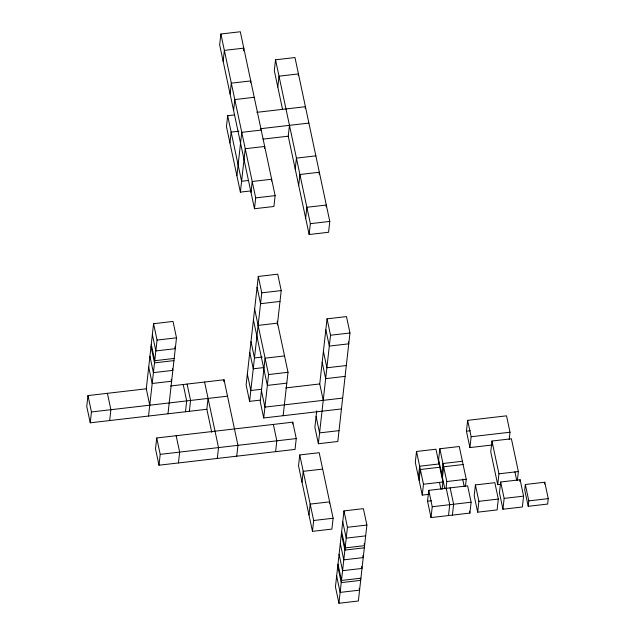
<?xml version="1.0" encoding="UTF-8"?>
<svg xmlns="http://www.w3.org/2000/svg" width="635" height="635" viewBox="0 0 635 635"><rect width="100%" height="100%" fill="white"/><g stroke="black" fill="none" stroke-linecap="round" stroke-linejoin="round"><path stroke-width="0.95" d="M167.981 413.79L176.498 337.828L173.014 321.437L153.583 323.699L146.28 388.803L87.963 395.573L86.749 406.424L90.234 422.815L206.851 409.273L208.066 398.423M90.234 422.815L91.448 411.964L87.963 395.573M109.664 420.553L110.887 409.702L107.402 393.319M148.542 416.044L157.059 340.082L153.583 323.699M156.726 437.967L155.504 448.818L158.988 465.209L295.045 449.413L296.259 438.563L292.783 422.172L156.726 437.967L160.203 454.358L158.988 465.209M220.877 34.004L219.654 44.855L254.476 208.732L273.915 206.478L275.13 195.628L240.308 31.75L220.877 34.004L255.691 197.882L254.476 208.732M223.139 61.246L224.353 50.395L243.792 48.141L243.491 50.848M178.427 462.947L179.641 452.096L176.157 435.713M185.476 411.758L186.69 400.907L183.205 384.516M189.357 411.305L190.579 400.455L187.095 384.064M234.474 114.935L227.671 115.721L226.449 126.571L240.379 192.127L251.071 190.881M230.1 94.02L231.323 83.169L250.754 80.915L250.555 82.725M229.933 142.962L231.148 132.112L238.927 131.207M233.585 110.411L234.799 99.56L254.238 97.298M236.895 175.736L241.768 132.334L261.199 130.08M240.379 192.127L245.245 148.717L264.684 146.463L264.485 148.273M223.822 381.587L224.028 379.778L170.569 385.985M217.297 458.438L218.511 447.588L204.589 382.032M250.992 192.349L252.214 181.499L271.645 179.237L271.447 181.046M289.465 125.341L288.242 136.192L309.134 234.521L328.573 232.267L329.787 221.417L294.973 57.539L275.534 59.793L274.312 70.644L282.512 109.204M277.797 87.035L279.011 76.176L298.45 73.922L298.252 75.732M236.736 456.184L237.95 445.333L224.028 379.778M277.36 324.945L281.218 290.584L277.733 274.193L258.294 276.455L246.126 384.969L249.603 401.352L260.294 400.113M249.603 401.352L261.779 292.838L258.294 276.455M341.447 408.94L263.708 417.965L268.573 374.555L254.643 309.007M295.212 168.966L296.426 158.115L315.865 155.861M305.213 108.506L305.419 106.696L256.826 112.339M298.688 185.357L299.91 174.506L319.341 172.252L319.143 174.061M275.606 451.668L276.828 440.817L273.344 424.426M283.139 415.703L288.012 372.3L277.154 321.207M305.657 218.13L306.872 207.28L326.311 205.026L326.104 206.835M309.134 234.521L310.356 223.671L275.534 59.793M292.576 423.982L292.783 422.172M299.744 454.946L298.529 465.804L312.46 531.352L331.891 529.098L333.113 518.247L319.183 452.692L299.744 454.946L313.674 520.502L312.46 531.352M302.006 482.187L303.228 471.337L322.667 469.082M316.73 410.845L314.881 427.363L318.365 443.746L337.796 441.492L349.972 332.978L346.488 316.587L327.049 318.849L319.746 383.953L323.231 400.344M308.975 514.961L310.19 504.111L329.628 501.856L329.422 503.666M318.365 443.746L330.533 335.232L327.049 318.849M343.964 510.905L335.439 586.859L338.923 603.25L358.362 600.996L366.879 525.034L363.395 508.643L343.964 510.905L347.44 527.288L338.923 603.25M442.103 489.22L442.912 481.989L435.951 449.215L416.512 451.469L415.298 462.32L422.259 495.094L429.062 494.308M418.425 477.068L419.648 466.217L439.087 463.963M419.124 480.346L420.346 469.495L439.777 467.241M422.259 495.094L423.474 484.243L416.512 451.469M427.538 501.198L428.76 490.347L467.63 485.839L471.114 502.221L469.892 513.08L431.022 517.588L427.538 501.198L431.427 500.753M431.022 517.588L432.237 506.738L428.76 490.347M465.423 486.513L466.241 479.282L459.272 446.508L439.833 448.762L438.618 459.613L444.802 488.704M441.754 474.361L442.968 463.51L462.407 461.256M442.452 477.639L443.667 466.788L463.106 464.534M445.992 488.775L446.802 481.536L439.833 448.762M448.516 515.556L449.731 504.706L446.246 488.323M452.398 515.104L453.62 504.253L450.136 487.87M492.276 444.992L469.924 447.588L466.439 431.197L467.654 420.346L506.532 415.83L510.016 432.221L509.199 439.452M469.924 447.588L471.138 436.737L467.654 420.346M475.409 484.934L474.186 495.784L477.671 512.175L497.11 509.921L498.324 499.062L494.84 482.679L475.409 484.934L478.885 501.325L477.671 512.175M517.358 480.592L518.366 471.551L511.405 438.777L491.966 441.031L490.752 451.882L497.713 484.656L500.634 484.322M497.713 484.656L498.935 473.805L491.966 441.031M500.674 482.005L499.459 492.855L502.936 509.238L522.375 506.984L523.589 496.133L520.113 479.742L500.674 482.005L504.158 498.388L502.936 509.238M519.906 481.552L520.113 479.742M525.336 484.497L524.724 489.918L528.209 506.309L547.64 504.055L548.251 498.626L544.767 482.235L525.336 484.497L528.812 500.88L528.209 506.309M544.568 484.045L544.767 482.235M260.302 128.73L308.896 123.087M262.977 139.129L288.242 136.192M248.396 180.483L241.594 181.277L227.671 115.721M255.691 197.882L275.13 195.628M310.356 223.671L329.787 221.417M261.779 292.838L281.218 290.584M279.995 301.434L260.564 303.689L257.08 287.306M258.127 325.39L277.566 323.136M157.059 340.082L176.498 337.828M330.533 335.232L349.972 332.978M174.188 358.442L154.75 360.704L151.265 344.313M173.942 360.616L154.503 362.871L151.027 346.48M262.247 357.045L254.476 357.949L250.992 341.559M284.528 355.91L265.089 358.172L260.223 401.574L263.708 417.965M263.946 367.562L253.254 368.8L249.777 352.409M268.573 374.555L288.012 372.3M346.321 365.53L326.882 367.784L323.398 351.401M286.79 383.151L267.359 385.405L253.428 319.857M345.107 376.38L325.668 378.643L322.183 362.252M261.517 389.263L250.825 390.501L247.34 374.11M285.734 387.906L319.746 383.953M91.448 411.964L227.505 396.169M342.67 398.089L264.922 407.114L261.437 390.723M339.019 430.641L319.58 432.895L316.095 416.512M160.203 454.358L296.259 438.563M466.439 431.197L470.329 430.744M471.138 436.737L510.016 432.221M498.935 473.805L518.366 471.551M423.474 484.243L442.912 481.989M446.802 481.536L466.241 479.282M313.674 520.502L333.113 518.247M432.237 506.738L471.114 502.221M478.885 501.325L498.324 499.062M504.158 498.388L523.589 496.133M528.812 500.88L548.251 498.626M347.44 527.288L366.879 525.034M365.665 535.884L346.226 538.139L342.741 521.756M364.323 547.822L344.884 550.077L341.408 533.694M360.918 578.207L341.479 580.461L337.995 564.07M514.898 471.797L516.739 480.473M462.669 479.068L464.241 486.45M469.487 511.151L469.892 513.08M439.539 482.703L440.912 489.156M348.345 341.9L348.758 343.829L329.319 346.083L325.834 329.7M364.157 543.727L364.569 545.655L345.13 547.91L341.646 531.519M362.815 555.657L363.228 557.586L343.789 559.848L340.312 543.457M361.601 566.515L362.013 568.436L342.575 570.698L339.09 554.307M360.259 578.445L360.672 580.374L341.233 582.636L337.756 566.245M359.164 588.216L359.577 590.145L340.138 592.399L336.661 576.008M206.851 409.273L211.765 432.411M174.871 346.75L175.284 348.678L155.845 350.933L152.36 334.55M172.434 368.451L172.847 370.38L153.408 372.634L149.931 356.251M171.22 379.301L171.633 381.23L152.194 383.492L148.709 367.101M146.28 388.803L149.757 405.193"/></g></svg>
